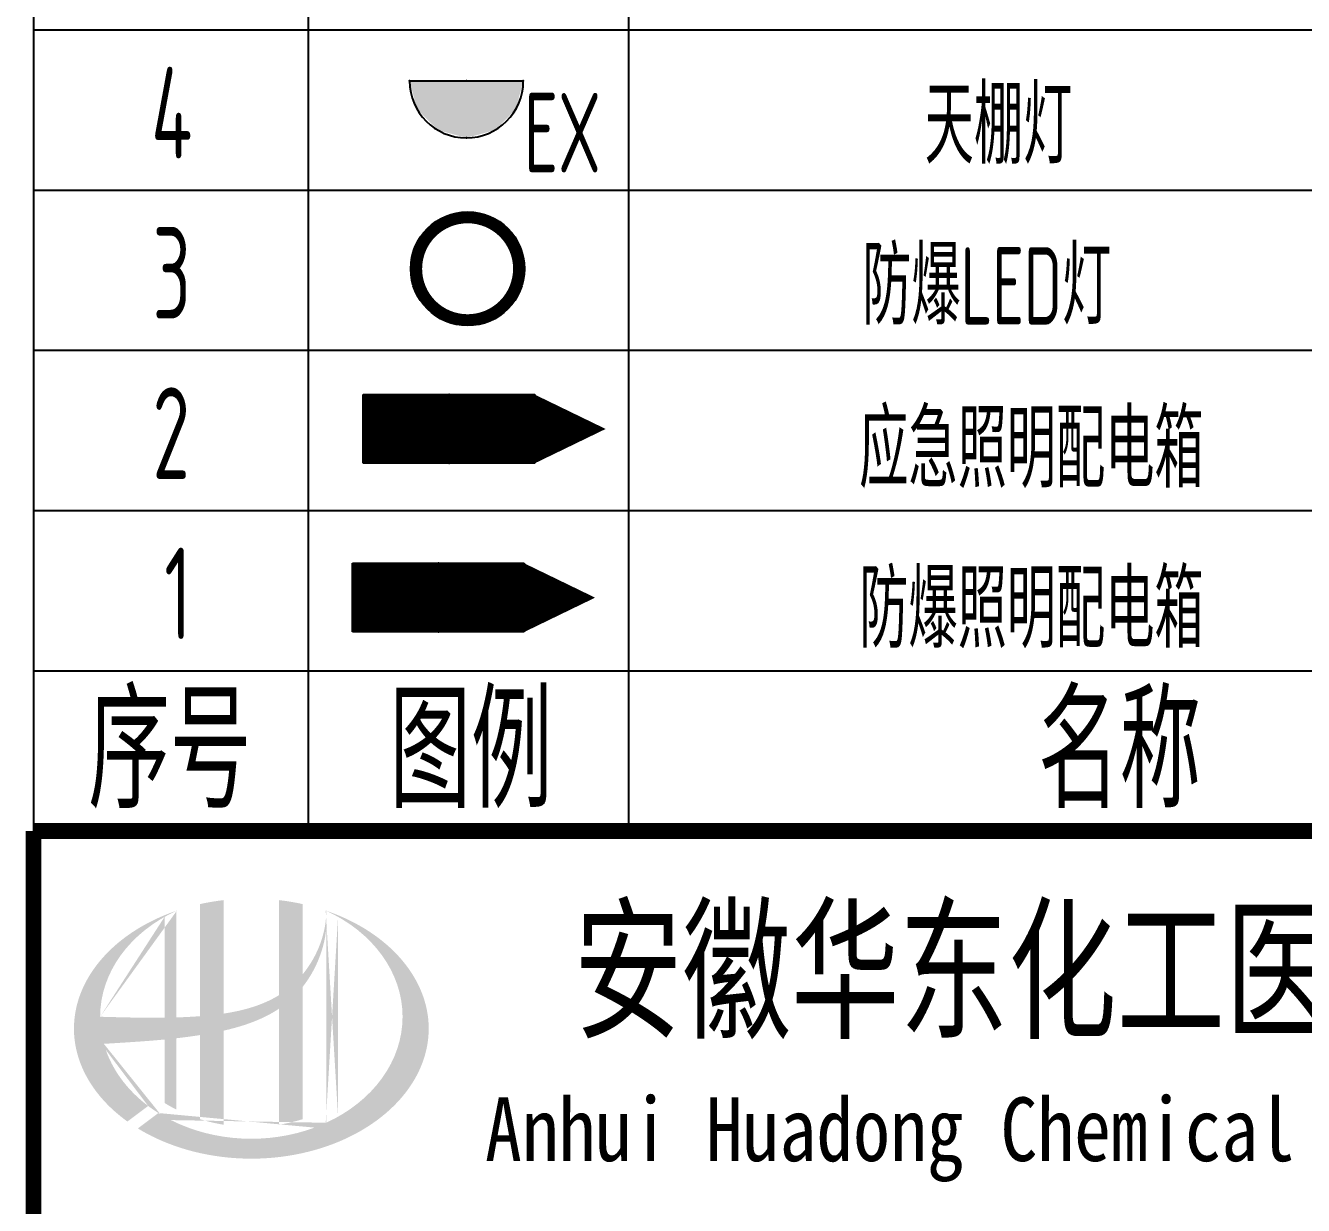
# Model space of a CAD drawing. Extents: x 1151645 to 1632247, y -116298 to 25377.
# Drawn here: x 1310829 to 1316449, y -21030 to -15842 of the extents above; entities that cross this region are included whole.
import ezdxf
from ezdxf.enums import TextEntityAlignment as Align

# ---------------------------------------------------------------- set-up
doc = ezdxf.new("R2010")
doc.units = 0
doc.header["$LTSCALE"] = 1000
doc.header["$MEASUREMENT"] = 0
doc.layers.get('0').update_dxf_attribs({"linetype": 'CONTINUOUS'})
for name, color, linetype in [('EQUIP-照明', 3, 'CONTINUOUS'), ('EQUIP-箱柜', 3, 'CONTINUOUS'), ('TEL_TAB', 7, 'CONTINUOUS'), ('电气', 3, 'CONTINUOUS'), ('电气文字', 7, 'CONTINUOUS')]:
    doc.layers.add(name, color=color, linetype=linetype)
doc.styles.add('_TCH_LABEL', font='COMPLEX', dxfattribs={"bigfont": 'GBCBIG'})
doc.styles.add('_TEL_DIM', font='SIMPLEX', dxfattribs={"width": 0.8, "height": 3.5, "bigfont": 'HZTXT'})
doc.styles.add('sceic', font='sceie.shx', dxfattribs={"width": 0.67, "bigfont": 'sceic.shx'})
doc.styles.add('sceie', font='sceie.shx', dxfattribs={"width": 0.7, "bigfont": 'sceic.shx'})
doc.styles.get("Standard").update_dxf_attribs({"font": 'GBENOR', "bigfont": 'GBCBIG'})
doc.styles.add('宋体', font='', dxfattribs={"width": 0.7})
doc.styles.get('宋体').set_extended_font_data('SimSun')

# ---------------------------------------------------------------- blocks, each defined once
blk = doc.blocks.new('$equip$00001168')
blk.add_line((-0.5, 0), (0.5, 0))
blk.add_arc((0, 0), 0.5, 180, 0)
for p in [(-0.5, 0), (0, 0), (0.5, 0), (0, -0.5)]:
    blk.add_point(p)
for points in [[(0.433, -0.25), (-0.433, -0.25), (0.5, 0), (-0.5, 0)], [(0.25, -0.433), (-0.25, -0.433), (0.433, -0.25), (-0.433, -0.25)], [(0, -0.5), (0, -0.5), (0.25, -0.433), (-0.25, -0.433)]]:
    blk.add_solid(points)
at = {"flags": 9}
blk.add_attdef('A', (0, 0), '', height=0.00002, dxfattribs=at)
blk = doc.blocks.new('*X34')
at = {"color": 0}
for p, q in [((-250, 32.8), (-82.8, 200)), ((-250, 68.2), (-118.2, 200)), ((-250, 103.6), (-153.6, 200)), ((-250, 138.9), (-188.9, 200)), ((-250, 174.3), (-224.3, 200)), ((-247.5, 0), (-47.5, 200)), ((-212.1, 0), (-12.1, 200)), ((-176.8, 0), (23.2, 200)), ((-141.4, 0), (58.6, 200)), ((-106.1, 0), (93.9, 200)), ((-70.7, 0), (129.3, 200)), ((-35.4, 0), (164.6, 200)), ((0, 0), (200, 200)), ((35.4, 0), (235.4, 200)), ((70.7, 0), (250, 179.3)), ((106.1, 0), (250, 143.9)), ((141.4, 0), (250, 108.6)), ((176.8, 0), (250, 73.2)), ((212.1, 0), (250, 37.9)), ((247.5, 0), (250, 2.5))]:
    blk.add_line(p, q, dxfattribs=at)
blk = doc.blocks.new('$equip$00001421')
for p, q in [((0.75, 0.6), (-0.75, 0.6)), ((-0.75, 0.6), (-0.75, 0)), ((0.75, 0), (0.75, 0.6)), ((-0.75, 0), (0.75, 0))]:
    blk.add_line(p, q)
at = {"const_width": 0.6}
blk.add_lwpolyline([(-0.75, 0.3), (0.75, 0.3)], dxfattribs=at)
for p in [(0, 0.6), (-0.75, 0.3), (0.75, 0.3), (0, 0)]:
    blk.add_point(p)
at = {"xscale": 0.00300000000061118, "yscale": 0.00300000000061118, "zscale": 0.00300000000061118}
blk.add_blockref('*X34', (0, 0), dxfattribs=at)
at = {"style": '_TCH_LABEL', "flags": 9}
blk.add_attdef('A', (0, 0), '', height=0.00002, dxfattribs=at)
blk = doc.blocks.new('$equip_U$00000051(DK-xiezc)')
at = {"color": 7}
blk.add_lwpolyline([(0, -1.474, 0.6, 0, 0), (0, -2.093, 0, 0, 0)], format="xyseb", dxfattribs=at)
at = {"xscale": -1, "rotation": 270}
blk.add_blockref('$equip$00001421', (-0.3, -0.724), dxfattribs=at)
at = {"color": 7, "style": '_TEL_DIM', "flags": 1}
blk.add_attdef('A', text='', height=0.00002, dxfattribs=at).set_placement((0, 0), align=Align.MIDDLE_CENTER)
blk = doc.blocks.new('$equip$00001150')
at = {"const_width": 0.1}
blk.add_lwpolyline([(-0.45, 0, 1), (0.45, 0, 1)], format="xyb", close=True, dxfattribs=at)
blk.add_circle((0, 0), 0.5)
at = {"flags": 9}
blk.add_attdef('A', (0, 0), '', height=0.00002, dxfattribs=at)

msp = doc.modelspace()

# ---------------------------------------------------------------- hatches: boundary and pattern name
h = msp.add_hatch(color=256)
edge = h.paths.add_edge_path()
edge.add_spline(control_points=[(1311700.9, -20261.3), (1311707.1, -20259.9), (1311713.1, -20258.5), (1311762.2, -20246.6), (1311804.8, -20233.6), (1311879.8, -20202.5), (1311912.8, -20185.6), (1311943.6, -20165)], knot_values=[61.629012, 61.629012, 61.629012, 61.629012, 63.330431, 63.330431, 75.353634, 75.353634, 85.398649, 85.398649, 85.398649, 85.398649], degree=3, periodic=0)
edge.add_line((1311943.6, -20165), (1311943.6, -20675.2))
edge.add_spline(control_points=[(1311943.6, -20675.2), (1311960.8, -20672.5), (1311977.8, -20669.1), (1312012.5, -20661), (1312030.2, -20656.2), (1312047.6, -20650.8)], knot_values=[4.908456, 4.908456, 4.908456, 4.908456, 4.992821, 4.992821, 5.083034, 5.083034, 5.083034, 5.083034], degree=3, periodic=0)
edge.add_line((1312047.6, -20650.8), (1312047.6, -20069.3))
edge.add_spline(control_points=[(1312047.6, -20069.3), (1312056.3, -20058.4), (1312064.5, -20047), (1312090.6, -20007.4), (1312106.2, -19977.4), (1312135.5, -19904.6), (1312146.7, -19860.9), (1312151.4, -19815.5), (1312151.5, -19814.3), (1312151.6, -19813)], knot_values=[97.991744, 97.991744, 97.991744, 97.991744, 101.64219, 101.64219, 110.337975, 110.337975, 121.934322, 121.934322, 122.270691, 122.270691, 122.270691, 122.270691], degree=3, periodic=0)
edge.add_line((1312151.6, -19813), (1312151.6, -19742.6))
edge.add_spline(control_points=[(1312151.6, -19742.6), (1312151.5, -19750.2), (1312151.2, -19757.9), (1312150.6, -19765.6)], knot_values=[126.194075, 126.194075, 126.194075, 126.194075, 128.396762, 128.396762, 128.396762, 128.396762], degree=3, periodic=0)
edge.add_spline(control_points=[(1312150.6, -19765.6), (1312150.1, -19771.8), (1312149.5, -19778), (1312148.7, -19784.2)], knot_values=[124.417049, 124.417049, 124.417049, 124.417049, 126.194075, 126.194075, 126.194075, 126.194075], degree=3, periodic=0)
edge.add_spline(control_points=[(1312148.7, -19784.2), (1312147.6, -19793.3), (1312146.1, -19802.5), (1312144.3, -19811.6)], knot_values=[121.80529, 121.80529, 121.80529, 121.80529, 124.417049, 124.417049, 124.417049, 124.417049], degree=3, periodic=0)
edge.add_spline(control_points=[(1312144.3, -19811.6), (1312142, -19823.7), (1312139, -19835.8), (1312135.5, -19847.8)], knot_values=[118.31574, 118.31574, 118.31574, 118.31574, 121.80529, 121.80529, 121.80529, 121.80529], degree=3, periodic=0)
edge.add_spline(control_points=[(1312135.5, -19847.8), (1312132, -19860), (1312128, -19872), (1312123.4, -19883.8)], knot_values=[114.795988, 114.795988, 114.795988, 114.795988, 118.31574, 118.31574, 118.31574, 118.31574], degree=3, periodic=0)
edge.add_spline(control_points=[(1312123.4, -19883.8), (1312119, -19895.5), (1312114, -19907.1), (1312108.5, -19918.4)], knot_values=[111.329641, 111.329641, 111.329641, 111.329641, 114.795988, 114.795988, 114.795988, 114.795988], degree=3, periodic=0)
edge.add_spline(control_points=[(1312108.5, -19918.4), (1312103, -19930), (1312097, -19941.3), (1312090.5, -19952.4)], knot_values=[107.79529, 107.79529, 107.79529, 107.79529, 111.329641, 111.329641, 111.329641, 111.329641], degree=3, periodic=0)
edge.add_spline(control_points=[(1312090.5, -19952.4), (1312084.2, -19963.2), (1312077.5, -19973.8), (1312070.4, -19984)], knot_values=[104.343579, 104.343579, 104.343579, 104.343579, 107.79529, 107.79529, 107.79529, 107.79529], degree=3, periodic=0)
edge.add_spline(control_points=[(1312070.4, -19984), (1312063.2, -19994.4), (1312055.6, -20004.5), (1312047.6, -20014.2)], knot_values=[100.8507, 100.8507, 100.8507, 100.8507, 104.343579, 104.343579, 104.343579, 104.343579], degree=3, periodic=0)
edge.add_line((1312047.6, -20014.2), (1312047.6, -19704.9))
edge.add_spline(control_points=[(1312047.6, -19704.9), (1312013.6, -19697.3), (1311978.8, -19691.4), (1311943.6, -19687.4)], knot_values=[4.423999, 4.423999, 4.423999, 4.423999, 4.558741, 4.558741, 4.558741, 4.558741], degree=3, periodic=0)
edge.add_line((1311943.6, -19687.4), (1311943.6, -20105.5))
edge.add_spline(control_points=[(1311943.6, -20105.5), (1311871.7, -20150), (1311787.5, -20173.3), (1311700.9, -20186.3)], knot_values=[63.246215, 63.246215, 63.246215, 63.246215, 87.689124, 87.689124, 87.689124, 87.689124], degree=3, periodic=0)
edge.add_line((1311700.9, -20186.3), (1311700.9, -19687.4))
edge.add_spline(control_points=[(1311700.9, -19687.4), (1311665.8, -19691.5), (1311631, -19697.3), (1311596.9, -19704.9)], knot_values=[4.866038, 4.866038, 4.866038, 4.866038, 5.000777, 5.000777, 5.000777, 5.000777], degree=3, periodic=0)
edge.add_line((1311596.9, -19704.9), (1311596.9, -20197.7))
edge.add_spline(control_points=[(1311596.9, -20197.7), (1311595.3, -20197.9), (1311560.3, -20200.5), (1311525.7, -20202.2), (1311492.9, -20203.3)], knot_values=[43.657356, 43.657356, 43.657356, 43.657356, 44.134253, 53.497092, 53.497092, 53.497092, 53.497092], degree=3, periodic=0)
edge.add_line((1311492.9, -20203.3), (1311492.9, -19734.1))
edge.add_spline(control_points=[(1311492.9, -19734.1), (1311475.9, -19740), (1311459.2, -19746.3), (1311442.7, -19753)], knot_values=[5.14157, 5.14157, 5.14157, 5.14157, 5.212921, 5.212921, 5.212921, 5.212921], degree=3, periodic=0)
edge.add_spline(control_points=[(1311442.7, -19753), (1311435.8, -19755.8), (1311429, -19758.8), (1311396.8, -19772.9), (1311372.2, -19785.2), (1311348.7, -19798.4)], knot_values=[5.212921, 5.212921, 5.212921, 5.212921, 5.24296, 5.24296, 5.355623, 5.355623, 5.355623, 5.355623], degree=3, periodic=0)
edge.add_spline(control_points=[(1311348.7, -19798.4), (1311333.9, -19806.7), (1311319.4, -19815.5), (1311305.4, -19824.6)], knot_values=[5.355623, 5.355623, 5.355623, 5.355623, 5.426974, 5.426974, 5.426974, 5.426974], degree=3, periodic=0)
edge.add_spline(control_points=[(1311305.4, -19824.6), (1311298, -19829.4), (1311290.7, -19834.3), (1311277.2, -19843.8), (1311271, -19848.3), (1311264.9, -19852.9)], knot_values=[5.426974, 5.426974, 5.426974, 5.426974, 5.464765, 5.464765, 5.498325, 5.498325, 5.498325, 5.498325], degree=3, periodic=0)
edge.add_spline(control_points=[(1311264.9, -19852.9), (1311238.8, -19872.5), (1311214.7, -19893.4), (1311192.8, -19915.3)], knot_values=[5.498325, 5.498325, 5.498325, 5.498325, 5.641027, 5.641027, 5.641027, 5.641027], degree=3, periodic=0)
edge.add_spline(control_points=[(1311192.8, -19915.3), (1311185.9, -19922.3), (1311179.1, -19929.5), (1311158.6, -19952.1), (1311145.8, -19967.9), (1311134, -19984.1)], knot_values=[5.641027, 5.641027, 5.641027, 5.641027, 5.686569, 5.686569, 5.783729, 5.783729, 5.783729, 5.783729], degree=3, periodic=0)
edge.add_spline(control_points=[(1311134, -19984.1), (1311118.9, -20004.9), (1311105.5, -20026.3), (1311092.4, -20051.2), (1311090.8, -20054.4), (1311089.2, -20057.6)], knot_values=[5.783729, 5.783729, 5.783729, 5.783729, 5.908374, 5.908374, 5.92643, 5.92643, 5.92643, 5.92643], degree=3, periodic=0)
edge.add_spline(control_points=[(1311089.2, -20057.6), (1311076.8, -20082.7), (1311066.7, -20108.3), (1311059.2, -20134.3)], knot_values=[5.92643, 5.92643, 5.92643, 5.92643, 6.069132, 6.069132, 6.069132, 6.069132], degree=3, periodic=0)
edge.add_spline(control_points=[(1311059.2, -20134.3), (1311056, -20145.4), (1311053.2, -20156.5), (1311047.9, -20182.7), (1311045.6, -20197.7), (1311044.2, -20212.8)], knot_values=[6.069132, 6.069132, 6.069132, 6.069132, 6.130179, 6.130179, 6.211834, 6.211834, 6.211834, 6.211834], degree=3, periodic=0)
edge.add_spline(control_points=[(1311044.2, -20212.8), (1311042.9, -20226), (1311042.3, -20239.2), (1311042.3, -20252.4)], knot_values=[6.211834, 6.211834, 6.211834, 6.211834, 6.283185, 6.283185, 6.283185, 6.283185], degree=3, periodic=0)
edge.add_spline(control_points=[(1311042.3, -20252.4), (1311042.3, -20261.7), (1311042.6, -20271), (1311043.2, -20280.3)], knot_values=[6.283185, 6.283185, 6.283185, 6.283185, 6.333655, 6.333655, 6.333655, 6.333655], degree=3, periodic=0)
edge.add_spline(control_points=[(1311043.2, -20280.3), (1311044.5, -20299), (1311047, -20317.6), (1311050.8, -20336.1)], knot_values=[6.333655, 6.333655, 6.333655, 6.333655, 6.434594, 6.434594, 6.434594, 6.434594], degree=3, periodic=0)
edge.add_spline(control_points=[(1311050.8, -20336.1), (1311051, -20337.3), (1311051.3, -20338.6), (1311055.2, -20357.1), (1311060, -20374.2), (1311065.8, -20391.3)], knot_values=[6.434594, 6.434594, 6.434594, 6.434594, 6.441278, 6.441278, 6.535532, 6.535532, 6.535532, 6.535532], degree=3, periodic=0)
edge.add_spline(control_points=[(1311065.8, -20391.3), (1311072.1, -20409.5), (1311079.6, -20427.5), (1311088.3, -20445.3)], knot_values=[6.535532, 6.535532, 6.535532, 6.535532, 6.636471, 6.636471, 6.636471, 6.636471], degree=3, periodic=0)
edge.add_spline(control_points=[(1311088.3, -20445.3), (1311090.5, -20449.8), (1311092.8, -20454.2), (1311102.2, -20471.9), (1311109.9, -20484.9), (1311118.2, -20497.8)], knot_values=[6.636471, 6.636471, 6.636471, 6.636471, 6.661894, 6.661894, 6.73741, 6.73741, 6.73741, 6.73741], degree=3, periodic=0)
edge.add_spline(control_points=[(1311118.2, -20497.8), (1311129.4, -20514.9), (1311141.8, -20531.8), (1311155.3, -20548.1)], knot_values=[6.73741, 6.73741, 6.73741, 6.73741, 6.838349, 6.838349, 6.838349, 6.838349], degree=3, periodic=0)
edge.add_spline(control_points=[(1311155.3, -20548.1), (1311161.2, -20555.3), (1311167.4, -20562.3), (1311181.9, -20578.3), (1311190.4, -20587.1), (1311199.3, -20595.8)], knot_values=[6.838349, 6.838349, 6.838349, 6.838349, 6.88251, 6.88251, 6.939288, 6.939288, 6.939288, 6.939288], degree=3, periodic=0)
edge.add_spline(control_points=[(1311199.3, -20595.8), (1311215.1, -20611.1), (1311232, -20626), (1311249.9, -20640.2)], knot_values=[6.939288, 6.939288, 6.939288, 6.939288, 7.040227, 7.040227, 7.040227, 7.040227], degree=3, periodic=0)
edge.add_spline(control_points=[(1311249.9, -20640.2), (1311258.8, -20647.3), (1311268, -20654.2), (1311277.4, -20661)], knot_values=[7.040227, 7.040227, 7.040227, 7.040227, 7.090696, 7.090696, 7.090696, 7.090696], degree=3, periodic=0)
edge.add_line((1311277.4, -20661), (1311368.6, -20592.6))
edge.add_ellipse((1311822.3, -20200.4), major_axis=(665, 0), ratio=0.806676, start_angle=192.819, end_angle=226.9853, ccw=False)
edge.add_spline(control_points=[(1311173.8, -20319.4), (1311197.9, -20317.9), (1311221.9, -20316.4), (1311310.6, -20310.9), (1311375.5, -20306.6), (1311440.9, -20300.3)], knot_values=[11.398263, 11.398263, 11.398263, 11.398263, 18.40729, 18.40729, 37.18094, 37.18094, 37.18094, 37.18094], degree=3, periodic=0)
edge.add_line((1311440.9, -20300.3), (1311440.9, -20579.3))
edge.add_spline(control_points=[(1311440.9, -20579.3), (1311444.5, -20581.6), (1311448.1, -20583.8), (1311465, -20594), (1311478.8, -20601.6), (1311492.9, -20608.7)], knot_values=[4.049945, 4.049945, 4.049945, 4.049945, 4.072021, 4.072021, 4.153257, 4.153257, 4.153257, 4.153257], degree=3, periodic=0)
edge.add_line((1311492.9, -20608.7), (1311492.9, -20294.8))
edge.add_spline(control_points=[(1311492.9, -20294.8), (1311525.1, -20291.2), (1311557.5, -20286.9), (1311592.4, -20281.6), (1311594.7, -20281.2), (1311596.9, -20280.8)], knot_values=[42.135009, 42.135009, 42.135009, 42.135009, 51.307228, 51.307228, 51.948574, 51.948574, 51.948574, 51.948574], degree=3, periodic=0)
edge.add_line((1311596.9, -20280.8), (1311596.9, -20650.8))
edge.add_spline(control_points=[(1311596.9, -20650.8), (1311630.6, -20661.3), (1311665.4, -20669.5), (1311700.9, -20675.2)], knot_values=[4.34174, 4.34174, 4.34174, 4.34174, 4.516316, 4.516316, 4.516316, 4.516316], degree=3, periodic=0)
edge.add_line((1311700.9, -20675.2), (1311700.9, -20261.3))
edge = h.paths.add_edge_path(flags=16)
edge.add_ellipse((1311822.3, -20200.4), major_axis=(665, 0), ratio=0.806676, start_angle=124.9875, end_angle=179.999, ccw=False)
edge.add_line((1311440.9, -19760.8), (1311440.9, -20204.4))
edge.add_spline(control_points=[(1311440.9, -20204.4), (1311345.6, -20205.8), (1311251.6, -20202.7), (1311157.2, -20200.3)], knot_values=[11.27373, 11.27373, 11.27373, 11.27373, 38.687513, 38.687513, 38.687513, 38.687513], degree=3, periodic=0)
edge = h.paths.add_edge_path()
edge.add_spline(control_points=[(1311323.4, -20691.5), (1311354.5, -20710.5), (1311387.6, -20727.8), (1311472.3, -20765), (1311525.5, -20782.8), (1311636.3, -20809.4), (1311693.7, -20818.1), (1311809.9, -20825.9), (1311868.5, -20825), (1311984.1, -20813.5), (1312041, -20802.9), (1312150, -20772.9), (1312202.1, -20753.4), (1312299.1, -20706.5), (1312343.8, -20679.1), (1312423.8, -20618.2), (1312459, -20584.6), (1312518.3, -20513.1), (1312542.4, -20475.3), (1312578.8, -20397.1), (1312591.1, -20356.9), (1312603.6, -20275.7), (1312603.9, -20234.8), (1312592.5, -20153.3), (1312580.6, -20112.8), (1312545, -20034), (1312521.2, -19995.8), (1312462.4, -19923.6), (1312427.4, -19889.7), (1312347.6, -19828), (1312302.8, -19800.3), (1312221.6, -19760.6), (1312187.3, -19746.4), (1312151.6, -19734.1)], knot_values=[0.886421, 0.886421, 0.886421, 0.886421, 1.040557, 1.040557, 1.261172, 1.261172, 1.481788, 1.481788, 1.702404, 1.702404, 1.92302, 1.92302, 2.143636, 2.143636, 2.364252, 2.364252, 2.584868, 2.584868, 2.805484, 2.805484, 3.026099, 3.026099, 3.246715, 3.246715, 3.46852, 3.46852, 3.690325, 3.690325, 3.91213, 3.91213, 4.133935, 4.133935, 4.283209, 4.283209, 4.283209, 4.283209], degree=3, periodic=0)
edge.add_line((1312151.6, -19734.1), (1312151.6, -19734.2))
edge.add_spline(control_points=[(1312151.6, -19734.3), (1312151.6, -19737), (1312151.6, -19739.8), (1312151.6, -19742.6)], knot_values=[128.396762, 128.396762, 128.396762, 128.396762, 129.192193, 129.192193, 129.192193, 129.192193], degree=3, periodic=0)
edge.add_line((1312151.6, -19742.6), (1312151.6, -20666.4))
edge.add_ellipse((1311822.3, -20200.4), major_axis=(665, 0), ratio=0.806676, start_angle=232.1054, end_angle=299.6833, ccw=False)
edge.add_line((1311413.8, -20623.7), (1311323.4, -20691.5))
edge = h.paths.add_edge_path(flags=16)
edge.add_ellipse((1311822.3, -20200.4), major_axis=(665, 0), ratio=0.806676, start_angle=304.9875, end_angle=415.0121, ccw=False)
edge.add_line((1312203.6, -20639.9), (1312203.6, -19760.8))

# ---------------------------------------------------------------- linework, layer by layer
at = {"const_width": 70}
for points in [[(1310864.4, -19383), (1310864.4, -25383)], [(1328864.4, -19383), (1310864.4, -19383)]]:
    msp.add_lwpolyline(points, dxfattribs=at)
at = {"layer": '电气', "color": 7}
for p, q in [((1310864.4, -5997), (1310864.4, -19383)), ((1312072.2, -5997), (1312072.2, -19383)), ((1313481.2, -5997), (1313481.2, -19383)), ((1310864.4, -15860.4), (1328980.8, -15860.4)), ((1310864.4, -16564.9), (1328980.8, -16564.9)), ((1310864.4, -17269.4), (1328980.8, -17269.4)), ((1310864.4, -17973.9), (1328980.8, -17973.9)), ((1310864.4, -18678.5), (1328980.8, -18678.5))]:
    msp.add_line(p, q, dxfattribs=at)

# ---------------------------------------------------------------- block references
at = {"layer": 'EQUIP-照明', "xscale": 500, "yscale": 500, "zscale": 500}
msp.add_blockref('$equip$00001150', (1312773.3, -16911.2), dxfattribs=at)
at = {"layer": 'EQUIP-箱柜', "xscale": 503.2320000000764, "yscale": 503.2320000000764, "zscale": 503.2320000000764, "rotation": 90}
for p in [(1312327.2, -17615.6), (1312280.8, -18357.4)]:
    msp.add_blockref('$equip_U$00000051(DK-xiezc)', p, dxfattribs=at)
at = {"layer": 'TEL_TAB', "color": 0, "xscale": 499.9999900003895, "yscale": 499.9999900003895, "zscale": 499.9999900003895}
msp.add_blockref('$equip$00001168', (1312768.2, -16085.4, 0), dxfattribs=at)

# ---------------------------------------------------------------- texts
at = {"style": '宋体'}
for s, height, width, p in [('安徽华东化工医药工程有限责任公司', 500, 0.7, (1317059.3, -19983)), ('Anhui Huadong Chemical & Medical Engineering Co.,Ltd', 280, 0.85, (1317059.3, -20733))]:
    msp.add_text(s, height=height, dxfattribs=dict(at, width=width)).set_placement(p, align=Align.MIDDLE)
at = {"layer": 'TEL_TAB', "color": 0, "linetype": 'ByBlock', "style": 'sceic', "width": 0.67}
for s, p in [('天棚灯', (1314783.3, -16449.8)), ('防爆LED灯', (1314508.3, -17156.3)), ('防爆照明配电箱', (1314495.2, -18577.8))]:
    msp.add_text(s, height=340, dxfattribs=at).set_placement(p)
at = {"layer": 'TEL_TAB', "color": 1, "linetype": 'ByBlock', "style": 'sceic', "width": 0.67}
msp.add_text('应急照明配电箱', height=340, dxfattribs=at).set_placement((1314495.2, -17873.3))
at = {"layer": '电气', "color": 7, "style": 'sceie'}
for s, height, width, p in [('4', 402.6, 0.7, (1311382, -16426.5)), ('3', 402.6, 0.7, (1311387.8, -17131)), ('2', 402.6, 0.7, (1311387.8, -17835.5)), ('1', 402.6, 0.7, (1311439.5, -18540.1)), ('序号', 503.23, 0.75, (1311105.3, -19282.3)), ('图例', 503.23, 0.75, (1312429.6, -19282.3)), ('名称', 503.23, 0.75, (1315282.2, -19282.3))]:
    msp.add_text(s, height=height, dxfattribs=dict(at, width=width)).set_placement(p)
at = {"layer": '电气文字', "style": 'sceie', "width": 0.7}
msp.add_text('EX', height=350, dxfattribs=at).set_placement((1313021.3, -16487.7))

doc.saveas('drawing.dxf')
